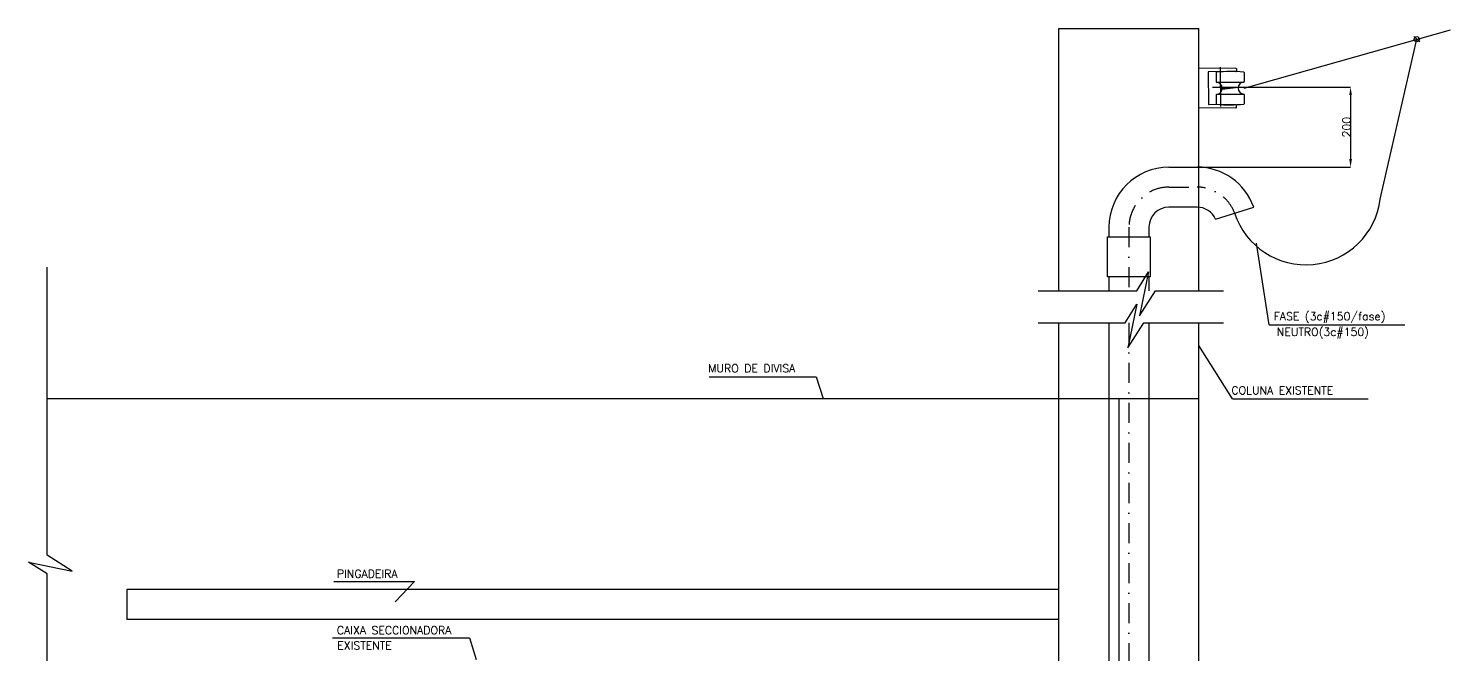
# Model space of a CAD drawing. Header units: millimetres. Extents: x 27525 to 1347740, y 16401 to 59429.
# Drawn here: x 478830 to 482385, y 57864 to 59429 of the extents above; entities that cross this region are included whole.
import ezdxf
from ezdxf.lldxf.tags import DXFTag

# ---------------------------------------------------------------- set-up
doc = ezdxf.new("R2010")
doc.units = ezdxf.units.MM
doc.linetypes.add('DASHDOT2', pattern=[0.5, 0.25, -0.125, 0, -0.125])
for name, color, linetype in [('3', 3, 'Continuous'), ('ARQUITETURA', 8, 'Continuous'), ('CONDUTOR', 4, 'Continuous'), ('E-ARQ', 11, 'Continuous'), ('FIO', 2, 'Continuous'), ('POSTE', 3, 'Continuous'), ('TEXTO', 2, 'Continuous')]:
    doc.layers.add(name, color=color, linetype=linetype)
doc.styles.add('ROMANS', font='romans.shx')
tags = doc.linetypes.add('HIDDEN', pattern=[0.375, 0.25, -0.125]).pattern_tags.tags
tags[6:7] = [DXFTag(74, 4), DXFTag(75, 0), DXFTag(340, '0'), DXFTag(46, 1.0), DXFTag(50, 0.0), DXFTag(44, 0.0), DXFTag(45, 0.0)]
tags[4:5] = [DXFTag(74, 4), DXFTag(75, 0), DXFTag(340, '0'), DXFTag(46, 1.0), DXFTag(50, 0.0), DXFTag(44, 0.0), DXFTag(45, 0.0)]
doc.dimstyles.new('COTA', dxfattribs={"dimtxt": 0.15, "dimasz": 0.5, "dimexe": 0.1, "dimexo": 0.1, "dimgap": 0.1, "dimtad": 1, "dimtoh": 1, "dimdec": 0, "dimlfac": 200, "dimzin": 13, "dimtxsty": 'ROMANS', "dimcen": 0.05, "dimdle": 0.1, "dimclrd": 1, "dimclre": 1, "dimclrt": 2, "dimazin": 0, "dimtfac": 10000, "dimtdec": 0, "dimtofl": 0, "dimtmove": 2, "dimatfit": 3, "dimfxl": 1, "dimtvp": 0.7, "dimtolj": 1, "dimtzin": 13, "dimarcsym": 0})

# ---------------------------------------------------------------- blocks, each defined once
blk = doc.blocks.new('*D1')
at = {"layer": '3', "color": 1, "lineweight": -2, "transparency": 16777216}
for p, q in [((481789.7, 59281.9), (482135.3, 59281.9)), ((482135.2, 59261.9), (482135.2, 59101.9)), ((481756.3, 59081.9), (482135.3, 59081.9))]:
    blk.add_line(p, q, dxfattribs=at)
for points in [[(482131.8, 59261.9), (482138.5, 59261.9), (482135.2, 59281.9)], [(482131.8, 59101.9), (482138.5, 59101.9), (482135.2, 59081.9)]]:
    blk.add_solid(points, dxfattribs=at)
at = {"layer": '3', "color": 2, "transparency": 16777216, "insert": (482125.1, 59181.9), "char_height": 20, "attachment_point": 5, "rotation": 90, "style": 'ROMANS'}
blk.add_mtext('\\A1;200', dxfattribs=at)

msp = doc.modelspace()

# ---------------------------------------------------------------- linework, layer by layer
at = {"layer": 'ARQUITETURA', "color": 3, "lineweight": -2, "ltscale": 1.3}
for p, q in [((481406.193, 58773.115), (481406.193, 59428.618)), ((481406.193, 59428.618), (481756.193, 59428.618)), ((481756.193, 58773.115), (481756.193, 59428.618)), ((481797.586, 58951.545), (481893.008, 58981.948))]:
    msp.add_line(p, q, dxfattribs=at)
at = {"layer": 'ARQUITETURA', "color": 3, "linetype": 'HIDDEN', "lineweight": -2, "ltscale": 200}
for p, q in [((481681.193, 59081.948), (481756.193, 59081.948)), ((481751.587, 58981.948), (481681.193, 58981.948)), ((481531.193, 58931.948), (481531.193, 58907.699)), ((481631.193, 58931.948), (481631.193, 58907.699)), ((481531.193, 58808.022), (481531.193, 58773.115)), ((481631.193, 58808.022), (481631.193, 58773.115)), ((481531.193, 58692.769), (481531.193, 56887.959)), ((481631.193, 58692.769), (481631.193, 56887.959))]:
    msp.add_line(p, q, dxfattribs=at)
at = {"layer": 'ARQUITETURA', "color": 1, "linetype": 'DASHDOT2', "lineweight": -2, "ltscale": 200}
for p, q in [((481681.193, 59031.948), (481753.355, 59031.948)), ((481581.193, 58931.948), (481581.193, 58773.115)), ((481581.193, 58692.769), (481581.193, 56586.081))]:
    msp.add_line(p, q, dxfattribs=at)
at = {"layer": 'ARQUITETURA', "color": 1, "lineweight": -2, "ltscale": 1.3}
for p, q in [((481931.647, 58688.005), (481899.783, 58892.214)), ((478876.813, 58112.09), (478876.813, 58831.975)), ((481600.808, 58773.115), (481629.813, 58820.008)), ((481629.813, 58820.008), (481607.114, 58710.383)), ((481354.507, 58773.115), (481600.808, 58773.115)), ((481607.114, 58710.383), (481647.47, 58773.115)), ((481647.47, 58773.115), (481817.606, 58773.115)), ((481571.673, 58692.769), (481600.678, 58739.662)), ((481600.678, 58739.662), (481577.978, 58630.037)), ((481354.507, 58692.769), (481571.673, 58692.769)), ((481577.978, 58630.037), (481618.334, 58692.769)), ((481618.334, 58692.769), (481817.606, 58692.769)), ((481931.647, 58688.005), (482270.927, 58688.005)), ((481839.725, 58502.886), (481756.193, 58636.323)), ((480531.835, 58557.954), (480799.305, 58557.954)), ((480799.305, 58557.954), (480816.648, 58503.673)), ((481839.725, 58502.886), (482179.004, 58502.886)), ((478876.813, 58065.428), (478829.92, 58094.433)), ((478829.92, 58094.433), (478939.545, 58071.734)), ((478939.545, 58071.734), (478876.813, 58112.09)), ((478876.813, 54995.767), (478876.813, 58065.428)), ((479593.039, 58046.119), (479795.332, 58046.119)), ((479795.332, 58046.119), (479747.058, 57995.586)), ((479589.779, 57905.212), (479932.235, 57905.212)), ((479932.235, 57905.212), (479949.577, 57850.931))]:
    msp.add_line(p, q, dxfattribs=at)
at = {"layer": 'ARQUITETURA', "color": 3, "linetype": 'HIDDEN', "lineweight": -2, "ltscale": 200}
msp.add_lwpolyline([(481527.81, 58907.699), (481634.576, 58907.699), (481634.576, 58808.022), (481527.81, 58808.022)], close=True, dxfattribs=at)
for radius in [150, 50]:
    msp.add_arc((481681.193, 58931.948), radius, 90, 180, dxfattribs=at)
at = {"layer": 'ARQUITETURA', "color": 3, "lineweight": -2, "ltscale": 1.3}
for radius, start in [(150, 19.471221), (50, 23.075395)]:
    msp.add_arc((481751.587, 58931.948), radius, start, 90, dxfattribs=at)
at = {"layer": 'ARQUITETURA', "color": 1, "linetype": 'DASHDOT2', "lineweight": -2, "ltscale": 200}
for centre, start, end in [((481681.193, 58931.948), 90, 180), ((481751.587, 58931.948), 20.371039, 90)]:
    msp.add_arc(centre, 100, start, end, dxfattribs=at)
at = {"layer": 'CONDUTOR', "color": 4}
for p, q in [((481869.241, 59279.64), (482385.134, 59425.54)), ((482293.603, 59408.347), (482308.093, 59395.059)), ((482209.408, 59002.043), (482300.848, 59401.703))]:
    msp.add_line(p, q, dxfattribs=at)
msp.add_circle((482300.848, 59401.703), 6.445, dxfattribs=at)
msp.add_arc((482023.401, 59025.158), 187.438, 198.15738, 352.9163, dxfattribs=at)
at = {"layer": 'E-ARQ', "linetype": 'HIDDEN', "lineweight": -2}
for p, q in [((481406.193, 55087.528), (481406.193, 58692.769)), ((481756.193, 55087.528), (481756.193, 58692.769)), ((478876.813, 58503.673), (481360.181, 58503.673)), ((481177.182, 58503.673), (481406.193, 58503.673)), ((481406.193, 58503.673), (481756.193, 58503.673)), ((481556.193, 58503.673), (481556.193, 55087.528))]:
    msp.add_line(p, q, dxfattribs=at)
at = {"layer": 'E-ARQ', "color": 3, "linetype": 'HIDDEN', "lineweight": -2}
for p, q in [((481406.193, 58025.931), (479075.908, 58025.931)), ((479075.908, 58025.931), (479075.908, 57950.931)), ((481406.193, 57950.931), (479075.908, 57950.931))]:
    msp.add_line(p, q, dxfattribs=at)
at = {"layer": 'FIO', "color": 2}
for p, q in [((481814.112, 59277.046), (481854.373, 59281.625)), ((481854.308, 59281.057), (481814.176, 59277.613))]:
    msp.add_line(p, q, dxfattribs=at)
at = {"layer": 'POSTE', "color": 2}
for p, q in [((481848.616, 59328.972), (481756.193, 59328.168)), ((481778.892, 59319.365), (481779.588, 59239.282)), ((481848.685, 59320.972), (481779.883, 59320.374)), ((481798.904, 59318.111), (481799.105, 59294.999)), ((481808.828, 59331.726), (481810.242, 59233.874)), ((481849.624, 59327.98), (481849.676, 59321.98)), ((481868.901, 59318.72), (481869.102, 59295.608)), ((481799.865, 59294.037), (481868.359, 59294.633)), ((481848.616, 59229.699), (481757.019, 59230.496)), ((481848.685, 59237.699), (481780.58, 59238.291)), ((481799.382, 59263.063), (481799.583, 59239.951)), ((481800.126, 59264.038), (481868.619, 59264.634)), ((481849.624, 59230.69), (481849.676, 59236.69)), ((481869.38, 59263.672), (481869.581, 59240.56))]:
    msp.add_line(p, q, dxfattribs=at)
for centre, radius, start, end in [((481779.892, 59319.374), 1, 90.498212, 180.498212), ((481799.904, 59318.12), 1, 95.307189, 180.498212), ((481837.416, 58914.295), 406.563, 85.689234, 95.307189), ((481848.624, 59327.972), 1, 0.498212, 90.498212), ((481848.676, 59321.972), 1, 270.498212, 0.498212), ((481867.901, 59318.711), 1, 0.498212, 85.689234), ((481800.105, 59295.008), 1, 180.498212, 266.91489), ((481799.243, 59279.031), 15, 274.081533, 86.91489), ((481869.241, 59279.64), 15, 94.081533, 266.91489), ((481868.102, 59295.599), 1, 274.081533, 0.498212), ((481780.588, 59239.291), 1, 180.498212, 269.501788), ((481800.382, 59263.072), 1, 94.081533, 180.498212), ((481800.583, 59239.96), 1, 180.498212, 265.689234), ((481831.068, 59644.376), 406.563, 265.689234, 275.307189), ((481848.624, 59230.699), 1, 269.501788, 359.501788), ((481848.676, 59236.699), 1, 359.501788, 89.501788), ((481868.38, 59263.663), 1, 0.498212, 86.91489), ((481868.581, 59240.551), 1, 275.307189, 0.498212)]:
    msp.add_arc(centre, radius, start, end, dxfattribs=at)

# ---------------------------------------------------------------- texts
at = {"layer": 'TEXTO', "color": 2, "style": 'ROMANS'}
for s, p in [(' FASE (3c#150/fase)', (481929.189, 58699.089)), ('NEUTRO(3c#150)', (481950.759, 58660.089)), ('MURO DE DIVISA', (480529.376, 58569.038)), ('COLUNA EXISTENTE', (481837.266, 58513.97)), ('PINGADEIRA', (479601.009, 58055.412)), ('CAIXA SECCIONADORA', (479601.009, 57914.288)), ('EXISTENTE', (479602.014, 57876.134))]:
    msp.add_text(s, height=20, dxfattribs=at).set_placement(p)

# ---------------------------------------------------------------- dimensions: what is measured, and where the dimension line sits
at = {"layer": '3'}
dim = msp.add_linear_dim(base=(482135.163, 59081.948), p1=(481789.621, 59281.948), p2=(481756.193, 59081.948), angle=90, text='200', dimstyle='COTA', override={"dimtxt": 20, "dimasz": 20, "dimlfac": 100}, dxfattribs=at)
dim.commit()
dim.dimension.update_dxf_attribs({"geometry": '*D1', "text_midpoint": (482125.063, 59181.948)})

doc.saveas('drawing.dxf')
